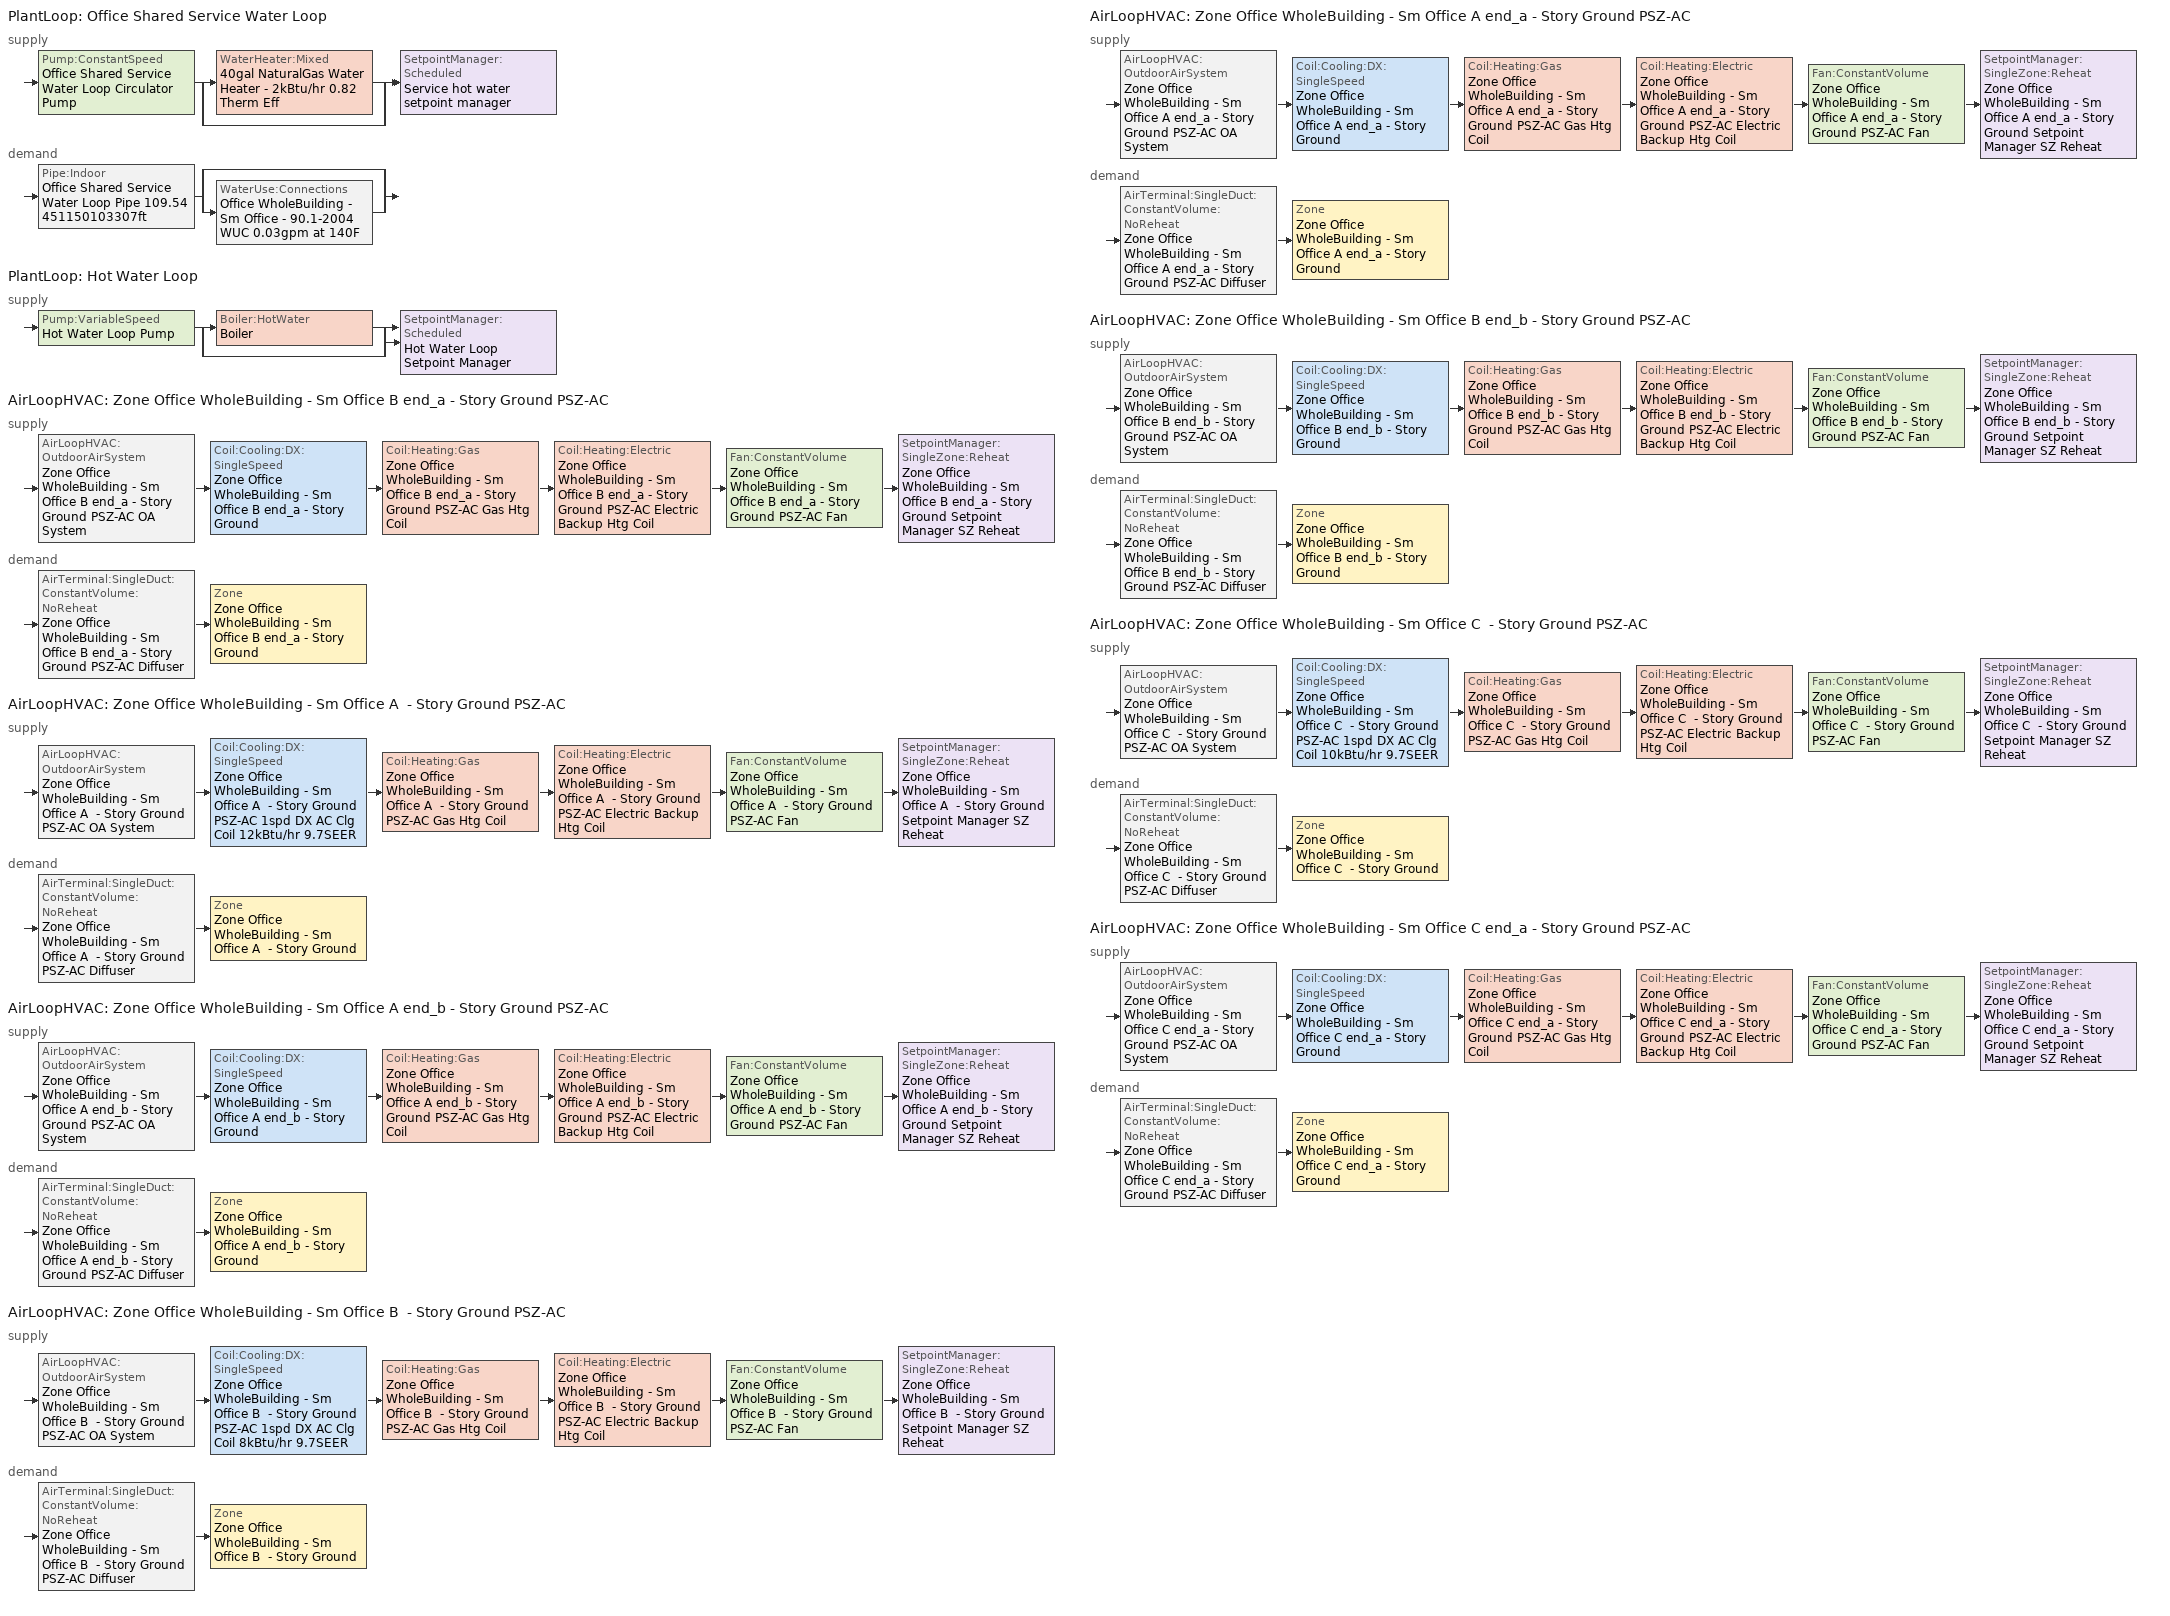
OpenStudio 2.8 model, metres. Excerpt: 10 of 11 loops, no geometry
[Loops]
PlantLoop 'Office Shared Service Water Loop'
 supply: Pump:ConstantSpeed 'Office Shared Service Water Loop Circulator Pump' > split
  | WaterHeater:Mixed '40gal NaturalGas Water Heater - 2kBtu/hr 0.82 Therm Eff'
  | bypass
  join > SetpointManager:Scheduled 'Service hot water setpoint manager'
 demand: Pipe:Indoor 'Office Shared Service Water Loop Pipe 109.54451150103307ft' > split
  | bypass
  | WaterUse:Connections 'Office WholeBuilding - Sm Office - 90.1-2004 WUC 0.03gpm at 140F'
PlantLoop 'Hot Water Loop'
 supply: Pump:VariableSpeed 'Hot Water Loop Pump' > split
  | Boiler:HotWater 'Boiler'
  | bypass
  join > SetpointManager:Scheduled 'Hot Water Loop Setpoint Manager'
AirLoopHVAC 'Zone Office WholeBuilding - Sm Office B end_a - Story Ground PSZ-AC'
 supply: AirLoopHVAC:OutdoorAirSystem 'Zone Office WholeBuilding - Sm Office B end_a - Story Ground PSZ-AC OA System' > Coil:Cooling:DX:SingleSpeed 'Zone Office WholeBuilding - Sm Office B end_a - Story Ground PSZ-AC 1spd DX AC Clg Coil 7kBtu/hr 9.7SEER' > Coil:Heating:Gas 'Zone Office WholeBuilding - Sm Office B end_a - Story Ground PSZ-AC Gas Htg Coil' > Coil:Heating:Electric 'Zone Office WholeBuilding - Sm Office B end_a - Story Ground PSZ-AC Electric Backup Htg Coil' > Fan:ConstantVolume 'Zone Office WholeBuilding - Sm Office B end_a - Story Ground PSZ-AC Fan' > SetpointManager:SingleZone:Reheat 'Zone Office WholeBuilding - Sm Office B end_a - Story Ground Setpoint Manager SZ Reheat'
 demand: AirTerminal:SingleDuct:ConstantVolume:NoReheat 'Zone Office WholeBuilding - Sm Office B end_a - Story Ground PSZ-AC Diffuser' > Zone 'Zone Office WholeBuilding - Sm Office B end_a - Story Ground'
AirLoopHVAC 'Zone Office WholeBuilding - Sm Office A  - Story Ground PSZ-AC'
 supply: AirLoopHVAC:OutdoorAirSystem 'Zone Office WholeBuilding - Sm Office A  - Story Ground PSZ-AC OA System' > Coil:Cooling:DX:SingleSpeed 'Zone Office WholeBuilding - Sm Office A  - Story Ground PSZ-AC 1spd DX AC Clg Coil 12kBtu/hr 9.7SEER' > Coil:Heating:Gas 'Zone Office WholeBuilding - Sm Office A  - Story Ground PSZ-AC Gas Htg Coil' > Coil:Heating:Electric 'Zone Office WholeBuilding - Sm Office A  - Story Ground PSZ-AC Electric Backup Htg Coil' > Fan:ConstantVolume 'Zone Office WholeBuilding - Sm Office A  - Story Ground PSZ-AC Fan' > SetpointManager:SingleZone:Reheat 'Zone Office WholeBuilding - Sm Office A  - Story Ground Setpoint Manager SZ Reheat'
 demand: AirTerminal:SingleDuct:ConstantVolume:NoReheat 'Zone Office WholeBuilding - Sm Office A  - Story Ground PSZ-AC Diffuser' > Zone 'Zone Office WholeBuilding - Sm Office A  - Story Ground'
AirLoopHVAC 'Zone Office WholeBuilding - Sm Office A end_b - Story Ground PSZ-AC'
 supply: AirLoopHVAC:OutdoorAirSystem 'Zone Office WholeBuilding - Sm Office A end_b - Story Ground PSZ-AC OA System' > Coil:Cooling:DX:SingleSpeed 'Zone Office WholeBuilding - Sm Office A end_b - Story Ground PSZ-AC 1spd DX AC Clg Coil 7kBtu/hr 9.7SEER' > Coil:Heating:Gas 'Zone Office WholeBuilding - Sm Office A end_b - Story Ground PSZ-AC Gas Htg Coil' > Coil:Heating:Electric 'Zone Office WholeBuilding - Sm Office A end_b - Story Ground PSZ-AC Electric Backup Htg Coil' > Fan:ConstantVolume 'Zone Office WholeBuilding - Sm Office A end_b - Story Ground PSZ-AC Fan' > SetpointManager:SingleZone:Reheat 'Zone Office WholeBuilding - Sm Office A end_b - Story Ground Setpoint Manager SZ Reheat'
 demand: AirTerminal:SingleDuct:ConstantVolume:NoReheat 'Zone Office WholeBuilding - Sm Office A end_b - Story Ground PSZ-AC Diffuser' > Zone 'Zone Office WholeBuilding - Sm Office A end_b - Story Ground'
AirLoopHVAC 'Zone Office WholeBuilding - Sm Office B  - Story Ground PSZ-AC'
 supply: AirLoopHVAC:OutdoorAirSystem 'Zone Office WholeBuilding - Sm Office B  - Story Ground PSZ-AC OA System' > Coil:Cooling:DX:SingleSpeed 'Zone Office WholeBuilding - Sm Office B  - Story Ground PSZ-AC 1spd DX AC Clg Coil 8kBtu/hr 9.7SEER' > Coil:Heating:Gas 'Zone Office WholeBuilding - Sm Office B  - Story Ground PSZ-AC Gas Htg Coil' > Coil:Heating:Electric 'Zone Office WholeBuilding - Sm Office B  - Story Ground PSZ-AC Electric Backup Htg Coil' > Fan:ConstantVolume 'Zone Office WholeBuilding - Sm Office B  - Story Ground PSZ-AC Fan' > SetpointManager:SingleZone:Reheat 'Zone Office WholeBuilding - Sm Office B  - Story Ground Setpoint Manager SZ Reheat'
 demand: AirTerminal:SingleDuct:ConstantVolume:NoReheat 'Zone Office WholeBuilding - Sm Office B  - Story Ground PSZ-AC Diffuser' > Zone 'Zone Office WholeBuilding - Sm Office B  - Story Ground'
AirLoopHVAC 'Zone Office WholeBuilding - Sm Office A end_a - Story Ground PSZ-AC'
 supply: AirLoopHVAC:OutdoorAirSystem 'Zone Office WholeBuilding - Sm Office A end_a - Story Ground PSZ-AC OA System' > Coil:Cooling:DX:SingleSpeed 'Zone Office WholeBuilding - Sm Office A end_a - Story Ground PSZ-AC 1spd DX AC Clg Coil 8kBtu/hr 9.7SEER' > Coil:Heating:Gas 'Zone Office WholeBuilding - Sm Office A end_a - Story Ground PSZ-AC Gas Htg Coil' > Coil:Heating:Electric 'Zone Office WholeBuilding - Sm Office A end_a - Story Ground PSZ-AC Electric Backup Htg Coil' > Fan:ConstantVolume 'Zone Office WholeBuilding - Sm Office A end_a - Story Ground PSZ-AC Fan' > SetpointManager:SingleZone:Reheat 'Zone Office WholeBuilding - Sm Office A end_a - Story Ground Setpoint Manager SZ Reheat'
 demand: AirTerminal:SingleDuct:ConstantVolume:NoReheat 'Zone Office WholeBuilding - Sm Office A end_a - Story Ground PSZ-AC Diffuser' > Zone 'Zone Office WholeBuilding - Sm Office A end_a - Story Ground'
AirLoopHVAC 'Zone Office WholeBuilding - Sm Office B end_b - Story Ground PSZ-AC'
 supply: AirLoopHVAC:OutdoorAirSystem 'Zone Office WholeBuilding - Sm Office B end_b - Story Ground PSZ-AC OA System' > Coil:Cooling:DX:SingleSpeed 'Zone Office WholeBuilding - Sm Office B end_b - Story Ground PSZ-AC 1spd DX AC Clg Coil 6kBtu/hr 9.7SEER' > Coil:Heating:Gas 'Zone Office WholeBuilding - Sm Office B end_b - Story Ground PSZ-AC Gas Htg Coil' > Coil:Heating:Electric 'Zone Office WholeBuilding - Sm Office B end_b - Story Ground PSZ-AC Electric Backup Htg Coil' > Fan:ConstantVolume 'Zone Office WholeBuilding - Sm Office B end_b - Story Ground PSZ-AC Fan' > SetpointManager:SingleZone:Reheat 'Zone Office WholeBuilding - Sm Office B end_b - Story Ground Setpoint Manager SZ Reheat'
 demand: AirTerminal:SingleDuct:ConstantVolume:NoReheat 'Zone Office WholeBuilding - Sm Office B end_b - Story Ground PSZ-AC Diffuser' > Zone 'Zone Office WholeBuilding - Sm Office B end_b - Story Ground'
AirLoopHVAC 'Zone Office WholeBuilding - Sm Office C  - Story Ground PSZ-AC'
 supply: AirLoopHVAC:OutdoorAirSystem 'Zone Office WholeBuilding - Sm Office C  - Story Ground PSZ-AC OA System' > Coil:Cooling:DX:SingleSpeed 'Zone Office WholeBuilding - Sm Office C  - Story Ground PSZ-AC 1spd DX AC Clg Coil 10kBtu/hr 9.7SEER' > Coil:Heating:Gas 'Zone Office WholeBuilding - Sm Office C  - Story Ground PSZ-AC Gas Htg Coil' > Coil:Heating:Electric 'Zone Office WholeBuilding - Sm Office C  - Story Ground PSZ-AC Electric Backup Htg Coil' > Fan:ConstantVolume 'Zone Office WholeBuilding - Sm Office C  - Story Ground PSZ-AC Fan' > SetpointManager:SingleZone:Reheat 'Zone Office WholeBuilding - Sm Office C  - Story Ground Setpoint Manager SZ Reheat'
 demand: AirTerminal:SingleDuct:ConstantVolume:NoReheat 'Zone Office WholeBuilding - Sm Office C  - Story Ground PSZ-AC Diffuser' > Zone 'Zone Office WholeBuilding - Sm Office C  - Story Ground'
AirLoopHVAC 'Zone Office WholeBuilding - Sm Office C end_a - Story Ground PSZ-AC'
 supply: AirLoopHVAC:OutdoorAirSystem 'Zone Office WholeBuilding - Sm Office C end_a - Story Ground PSZ-AC OA System' > Coil:Cooling:DX:SingleSpeed 'Zone Office WholeBuilding - Sm Office C end_a - Story Ground PSZ-AC 1spd DX AC Clg Coil 7kBtu/hr 9.7SEER' > Coil:Heating:Gas 'Zone Office WholeBuilding - Sm Office C end_a - Story Ground PSZ-AC Gas Htg Coil' > Coil:Heating:Electric 'Zone Office WholeBuilding - Sm Office C end_a - Story Ground PSZ-AC Electric Backup Htg Coil' > Fan:ConstantVolume 'Zone Office WholeBuilding - Sm Office C end_a - Story Ground PSZ-AC Fan' > SetpointManager:SingleZone:Reheat 'Zone Office WholeBuilding - Sm Office C end_a - Story Ground Setpoint Manager SZ Reheat'
 demand: AirTerminal:SingleDuct:ConstantVolume:NoReheat 'Zone Office WholeBuilding - Sm Office C end_a - Story Ground PSZ-AC Diffuser' > Zone 'Zone Office WholeBuilding - Sm Office C end_a - Story Ground'
[Construction]
Copper pipe 0.75in type L with 0.5in fiberglass batt: Fiberglass batt 0.5in, Copper pipe 0.75in type L
[Material] Roughness=Smooth; Thermal Absorptance=0.9; Solar Absorptance=0.7; Visible Absorptance=0.7
Name | Thickness {m} | Conductivity {W/m-K} | Density {kg/m3} | Specific Heat {J/kg-K}
Copper pipe 0.75in type L | 0.001143 | 386 | 8906.27 | 385.1856
Fiberglass batt 0.5in | 0.0127 | 0.0663448 | 11.2129 | 837.36
[Sizing:Zone] Zone Cooling Design Supply Air Temperature Input Method=SupplyAirTemperature; Zone Cooling Design Supply Air Temperature {C}=12.7778; Zone Cooling Design Supply Air Temperature Difference {deltaC}=11.11; Zone Heating Design Supply Air Temperature Input Method=SupplyAirTemperature; Zone Heating Design Supply Air Temperature {C}=50; Zone Heating Design Supply Air Temperature Difference {deltaC}=11.11; Zone Cooling Design Supply Air Humidity Ratio {kg-H2O/kg-air}=0.0085; Zone Heating Design Supply Air Humidity Ratio {kg-H2O/kg-air}=0.008; Cooling Design Air Flow Method=DesignDay; Heating Design Air Flow Method=DesignDay; Account for Dedicated Outdoor Air System=No; Dedicated Outdoor Air System Control Strategy=NeutralSupplyAir; Dedicated Outdoor Air Low Setpoint Temperature for Design {C}=autosize; Dedicated Outdoor Air High Setpoint Temperature for Design {C}=autosize
Zone Office WholeBuilding - Sm Office A end_a - Story Ground; Zone Office WholeBuilding - Sm Office B end_a - Story Ground; Zone Office WholeBuilding - Sm Office C end_a - Story Ground; Zone Office WholeBuilding - Sm Office A  - Story Ground; Zone Office WholeBuilding - Sm Office B  - Story Ground; Zone Office WholeBuilding - Sm Office C  - Story Ground; Zone Office WholeBuilding - Sm Office A end_b - Story Ground; Zone Office WholeBuilding - Sm Office B end_b - Story Ground
[Zone equipment]
Zone Office WholeBuilding - Sm Office A end_a - Story Ground: Zone Office WholeBuilding - Sm Office A end_a - Story Ground PSZ-AC Diffuser
Zone Office WholeBuilding - Sm Office B end_a - Story Ground: Zone Office WholeBuilding - Sm Office B end_a - Story Ground PSZ-AC Diffuser
Zone Office WholeBuilding - Sm Office C end_a - Story Ground: Zone Office WholeBuilding - Sm Office C end_a - Story Ground PSZ-AC Diffuser
Zone Office WholeBuilding - Sm Office A  - Story Ground: Zone Office WholeBuilding - Sm Office A  - Story Ground PSZ-AC Diffuser
Zone Office WholeBuilding - Sm Office B  - Story Ground: Zone Office WholeBuilding - Sm Office B  - Story Ground PSZ-AC Diffuser
Zone Office WholeBuilding - Sm Office C  - Story Ground: Zone Office WholeBuilding - Sm Office C  - Story Ground PSZ-AC Diffuser
Zone Office WholeBuilding - Sm Office A end_b - Story Ground: Zone Office WholeBuilding - Sm Office A end_b - Story Ground PSZ-AC Diffuser
Zone Office WholeBuilding - Sm Office B end_b - Story Ground: Zone Office WholeBuilding - Sm Office B end_b - Story Ground PSZ-AC Diffuser
[WaterUse:Connections]
Office WholeBuilding - Sm Office - 90.1-2004 WUC 0.03gpm at 140F: Water Use Equipment Name 1=Office WholeBuilding - Sm Office - 90.1-2004 Service Water Use 0.03gpm at 140F
[WaterUse:Equipment:Definition]
Office WholeBuilding - Sm Office - 90.1-2004 Service Water Use Def 0.03gpm: Peak Flow Rate {m3/s}=1.72002e-06; Target Temperature Schedule=Mixed Water At Faucet Temp - 140F; Sensible Fraction Schedule=Fraction Sensible - 0.2; Latent Fraction Schedule=Fraction Latent - 0.05
[WaterUse:Equipment]
Office WholeBuilding - Sm Office - 90.1-2004 Service Water Use 0.03gpm at 140F: Water Use Equipment Definition=Office WholeBuilding - Sm Office - 90.1-2004 Service Water Use Def 0.03gpm; Flow Rate Fraction Schedule=OfficeSmall BLDG_SWH_SCH
[PlantLoop] Glycol Concentration=0; Minimum Loop Temperature {C}=10; Plant Loop Volume {m3}=Autocalculate; Load Distribution Scheme=Optimal
Name | Maximum Loop Temperature {C} | Fluid Type
Office Shared Service Water Loop | 60
Hot Water Loop |  | Water
[Sizing:Plant] Loop Type=Heating; Sizing Option=NonCoincident; Zone Timesteps in Averaging Window=1; Coincident Sizing Factor Mode=None
Name | Design Loop Exit Temperature {C} | Loop Design Temperature Difference {deltaC}
Office Shared Service Water Loop | 60 | 5
Hot Water Loop | 82.2222 | 11.1111
[SetpointManager:Scheduled] Control Variable=Temperature
Name | Schedule | Setpoint Node or NodeList
Service hot water setpoint manager | Service Water Loop Temp - 140F | Office Shared Service Water Loop Supply Outlet Node
Hot Water Loop Setpoint Manager | Hot Water Loop Temp - 180F | Hot Water Loop Supply Outlet Node
[Pump:ConstantSpeed]
Office Shared Service Water Loop Circulator Pump: Rated Flow Rate {m3/s}=autosize; Rated Pump Head {Pa}=29890.7; Rated Power Consumption {W}=autosize; Motor Efficiency=0.825; Fraction of Motor Inefficiencies to Fluid Stream=0; Pump Control Type=Intermittent; Design Power Sizing Method=PowerPerFlowPerPressure; Design Electric Power per Unit Flow Rate {W/(m3/s)}=348701.1; Design Shaft Power per Unit Flow Rate per Unit Head {W-s/m3-Pa}=1.28205
[WaterHeater:Mixed]
40gal NaturalGas Water Heater - 2kBtu/hr 0.82 Therm Eff: Tank Volume {m3}=0.151416; Setpoint Temperature Schedule=Service Water Loop Temp - 140F; Deadband Temperature Difference {deltaC}=2; Maximum Temperature Limit {C}=60; Heater Control Type=Cycle; Heater Maximum Capacity {W}=503.366; Heater Fuel Type=NaturalGas; Heater Thermal Efficiency=0.82; Off Cycle Parasitic Fuel Consumption Rate {W}=0; Off Cycle Parasitic Fuel Type=NaturalGas; Off Cycle Parasitic Heat Fraction to Tank=0; On Cycle Parasitic Fuel Consumption Rate {W}=0; On Cycle Parasitic Fuel Type=NaturalGas; On Cycle Parasitic Heat Fraction to Tank=0; Ambient Temperature Indicator=Schedule; Ambient Temperature Schedule=Water Heater Ambient Temp Schedule - 71.6f; Off Cycle Loss Coefficient to Ambient Temperature {W/K}=0.235091; On Cycle Loss Coefficient to Ambient Temperature {W/K}=0.235091; Use Side Effectiveness=1; Source Side Effectiveness=1; Use Side Design Flow Rate {m3/s}=autosize; Source Side Design Flow Rate {m3/s}=autosize; Indirect Water Heating Recovery Time {hr}=1.5; Source Side Flow Control Mode=IndirectHeatPrimarySetpoint
[Pipe:Indoor]
Office Shared Service Water Loop Pipe 109.54451150103307ft: Construction=Copper pipe 0.75in type L with 0.5in fiberglass batt; Environment Type=Schedule; Ambient Temperature Schedule=Office Shared Service Water Loop Piping Air Temp - 70F; Ambient Air Velocity Schedule=Office Shared Service Water Loop Piping Air Velocity - 0.67mph; Pipe Inside Diameter {m}=0.019939; Pipe Length {m}=33.3892
[Pump:VariableSpeed]
Hot Water Loop Pump: Rated Pump Head {Pa}=179344; Motor Efficiency=1; Pump Control Type=Intermittent; Skin Loss Radiative Fraction=0.5; Design Power Sizing Method=PowerPerFlowPerPressure; Design Electric Power per Unit Flow Rate {W/(m3/s)}=348701.1; Design Shaft Power per Unit Flow Rate per Unit Head {W-s/m3-Pa}=1.28205; Design Minimum Flow Rate Fraction=0
[Boiler:HotWater]
Boiler: Fuel Type=NaturalGas; Nominal Thermal Efficiency=0.78; Efficiency Curve Temperature Evaluation Variable=LeavingBoiler; Design Water Outlet Temperature {C}=82.2222; Minimum Part Load Ratio=0; Maximum Part Load Ratio=1.2; Optimum Part Load Ratio=1; Water Outlet Upper Temperature Limit {C}=95; Boiler Flow Mode=LeavingSetpointModulated; Parasitic Electric Load {W}=0; Sizing Factor=1
[AirLoopHVAC] Design Supply Air Flow Rate {m3/s}=AutoSize
Name | Availability Schedule
Zone Office WholeBuilding - Sm Office B end_a - Story Ground PSZ-AC | Zone Office WholeBuilding - Sm Office B end_a - Story Ground PSZ-AC Occ Sch
Zone Office WholeBuilding - Sm Office A  - Story Ground PSZ-AC | Zone Office WholeBuilding - Sm Office A  - Story Ground PSZ-AC Occ Sch
Zone Office WholeBuilding - Sm Office A end_b - Story Ground PSZ-AC | Zone Office WholeBuilding - Sm Office A end_b - Story Ground PSZ-AC Occ Sch
Zone Office WholeBuilding - Sm Office B  - Story Ground PSZ-AC | Zone Office WholeBuilding - Sm Office B  - Story Ground PSZ-AC Occ Sch
Zone Office WholeBuilding - Sm Office A end_a - Story Ground PSZ-AC | Zone Office WholeBuilding - Sm Office A end_a - Story Ground PSZ-AC Occ Sch
Zone Office WholeBuilding - Sm Office B end_b - Story Ground PSZ-AC | Zone Office WholeBuilding - Sm Office B end_b - Story Ground PSZ-AC Occ Sch
Zone Office WholeBuilding - Sm Office C  - Story Ground PSZ-AC | Zone Office WholeBuilding - Sm Office C  - Story Ground PSZ-AC Occ Sch
Zone Office WholeBuilding - Sm Office C end_a - Story Ground PSZ-AC | Zone Office WholeBuilding - Sm Office C end_a - Story Ground PSZ-AC Occ Sch
[Sizing:System] Type of Load to Size On=Sensible; Design Outdoor Air Flow Rate {m3/s}=Autosize; Central Heating Maximum System Air Flow Ratio=1; Preheat Design Temperature {C}=7.22222; Preheat Design Humidity Ratio {kg-H2O/kg-Air}=0.008; Precool Design Temperature {C}=12.7778; Precool Design Humidity Ratio {kg-H2O/kg-Air}=0.008; Central Cooling Design Supply Air Temperature {C}=12.7778; Central Heating Design Supply Air Temperature {C}=50; Sizing Option=Coincident; 100% Outdoor Air in Cooling=No; 100% Outdoor Air in Heating=No; Central Cooling Design Supply Air Humidity Ratio {kg-H2O/kg-Air}=0.0085; Central Heating Design Supply Air Humidity Ratio {kg-H2O/kg-Air}=0.008; Cooling Design Air Flow Method=DesignDay; Cooling Design Air Flow Rate {m3/s}=0; Heating Design Air Flow Method=DesignDay; Heating Design Air Flow Rate {m3/s}=0; System Outdoor Air Method=ZoneSum; Zone Maximum Outdoor Air Fraction=1; Cooling Supply Air Flow Rate Per Floor Area {m3/s-m2}=0.00996765; Cooling Fraction of Autosized Cooling Supply Air Flow Rate=1; Cooling Supply Air Flow Rate Per Unit Cooling Capacity {m3/s-W}=3.94755e-05; Heating Supply Air Flow Rate Per Floor Area {m3/s-m2}=0.00996765; Heating Fraction of Autosized Heating Supply Air Flow Rate=1; Heating Fraction of Autosized Cooling Supply Air Flow Rate=1; Heating Supply Air Flow Rate Per Unit Heating Capacity {m3/s-W}=3.15882e-05; Cooling Design Capacity Method=CoolingDesignCapacity; Cooling Design Capacity {W}=autosize; Cooling Design Capacity Per Floor Area {W/m2}=234.7; Fraction of Autosized Cooling Design Capacity=1; Heating Design Capacity Method=HeatingDesignCapacity; Heating Design Capacity {W}=autosize; Heating Design Capacity Per Floor Area {W/m2}=157; Fraction of Autosized Heating Design Capacity=1; Central Cooling Capacity Control Method=OnOff
Zone Office WholeBuilding - Sm Office B end_a - Story Ground PSZ-AC; Zone Office WholeBuilding - Sm Office A  - Story Ground PSZ-AC; Zone Office WholeBuilding - Sm Office A end_b - Story Ground PSZ-AC; Zone Office WholeBuilding - Sm Office B  - Story Ground PSZ-AC; Zone Office WholeBuilding - Sm Office A end_a - Story Ground PSZ-AC; Zone Office WholeBuilding - Sm Office B end_b - Story Ground PSZ-AC; Zone Office WholeBuilding - Sm Office C  - Story Ground PSZ-AC; Zone Office WholeBuilding - Sm Office C end_a - Story Ground PSZ-AC
[SetpointManager:SingleZone:Reheat] Minimum Supply Air Temperature {C}=12.7778; Maximum Supply Air Temperature {C}=50
Name | Control Zone | Setpoint Node or NodeList
Zone Office WholeBuilding - Sm Office B end_a - Story Ground Setpoint Manager SZ Reheat | Zone Office WholeBuilding - Sm Office B end_a - Story Ground | Zone Office WholeBuilding - Sm Office B end_a - Story Ground PSZ-AC Supply Outlet Node
Zone Office WholeBuilding - Sm Office A  - Story Ground Setpoint Manager SZ Reheat | Zone Office WholeBuilding - Sm Office A  - Story Ground | Zone Office WholeBuilding - Sm Office A  - Story Ground PSZ-AC Supply Outlet Node
Zone Office WholeBuilding - Sm Office A end_b - Story Ground Setpoint Manager SZ Reheat | Zone Office WholeBuilding - Sm Office A end_b - Story Ground | Zone Office WholeBuilding - Sm Office A end_b - Story Ground PSZ-AC Supply Outlet Node
Zone Office WholeBuilding - Sm Office B  - Story Ground Setpoint Manager SZ Reheat | Zone Office WholeBuilding - Sm Office B  - Story Ground | Zone Office WholeBuilding - Sm Office B  - Story Ground PSZ-AC Supply Outlet Node
Zone Office WholeBuilding - Sm Office A end_a - Story Ground Setpoint Manager SZ Reheat | Zone Office WholeBuilding - Sm Office A end_a - Story Ground | Zone Office WholeBuilding - Sm Office A end_a - Story Ground PSZ-AC Supply Outlet Node
Zone Office WholeBuilding - Sm Office B end_b - Story Ground Setpoint Manager SZ Reheat | Zone Office WholeBuilding - Sm Office B end_b - Story Ground | Zone Office WholeBuilding - Sm Office B end_b - Story Ground PSZ-AC Supply Outlet Node
Zone Office WholeBuilding - Sm Office C  - Story Ground Setpoint Manager SZ Reheat | Zone Office WholeBuilding - Sm Office C  - Story Ground | Zone Office WholeBuilding - Sm Office C  - Story Ground PSZ-AC Supply Outlet Node
Zone Office WholeBuilding - Sm Office C end_a - Story Ground Setpoint Manager SZ Reheat | Zone Office WholeBuilding - Sm Office C end_a - Story Ground | Zone Office WholeBuilding - Sm Office C end_a - Story Ground PSZ-AC Supply Outlet Node
[Fan:ConstantVolume] Availability Schedule=Always On Discrete; Fan Total Efficiency=0.53625; Pressure Rise {Pa}=622.722; Maximum Flow Rate {m3/s}=AutoSize; Motor Efficiency=0.825; Motor In Airstream Fraction=1
Zone Office WholeBuilding - Sm Office B end_a - Story Ground PSZ-AC Fan; Zone Office WholeBuilding - Sm Office A  - Story Ground PSZ-AC Fan; Zone Office WholeBuilding - Sm Office A end_b - Story Ground PSZ-AC Fan; Zone Office WholeBuilding - Sm Office B  - Story Ground PSZ-AC Fan; Zone Office WholeBuilding - Sm Office A end_a - Story Ground PSZ-AC Fan; Zone Office WholeBuilding - Sm Office B end_b - Story Ground PSZ-AC Fan; Zone Office WholeBuilding - Sm Office C  - Story Ground PSZ-AC Fan; Zone Office WholeBuilding - Sm Office C end_a - Story Ground PSZ-AC Fan
[Coil:Heating:Gas] Availability Schedule=Always On Discrete; Gas Burner Efficiency=0.8; Nominal Capacity {W}=AutoSize; Parasitic Electric Load {W}=0; Parasitic Gas Load {W}=0
Zone Office WholeBuilding - Sm Office B end_a - Story Ground PSZ-AC Gas Htg Coil; Zone Office WholeBuilding - Sm Office A  - Story Ground PSZ-AC Gas Htg Coil; Zone Office WholeBuilding - Sm Office A end_b - Story Ground PSZ-AC Gas Htg Coil; Zone Office WholeBuilding - Sm Office B  - Story Ground PSZ-AC Gas Htg Coil; Zone Office WholeBuilding - Sm Office A end_a - Story Ground PSZ-AC Gas Htg Coil; Zone Office WholeBuilding - Sm Office B end_b - Story Ground PSZ-AC Gas Htg Coil; Zone Office WholeBuilding - Sm Office C  - Story Ground PSZ-AC Gas Htg Coil; Zone Office WholeBuilding - Sm Office C end_a - Story Ground PSZ-AC Gas Htg Coil
[Coil:Heating:Electric] Availability Schedule=Always On Discrete; Efficiency=1
Zone Office WholeBuilding - Sm Office B end_a - Story Ground PSZ-AC Electric Backup Htg Coil; Zone Office WholeBuilding - Sm Office A  - Story Ground PSZ-AC Electric Backup Htg Coil; Zone Office WholeBuilding - Sm Office A end_b - Story Ground PSZ-AC Electric Backup Htg Coil; Zone Office WholeBuilding - Sm Office B  - Story Ground PSZ-AC Electric Backup Htg Coil; Zone Office WholeBuilding - Sm Office A end_a - Story Ground PSZ-AC Electric Backup Htg Coil; Zone Office WholeBuilding - Sm Office B end_b - Story Ground PSZ-AC Electric Backup Htg Coil; Zone Office WholeBuilding - Sm Office C  - Story Ground PSZ-AC Electric Backup Htg Coil; Zone Office WholeBuilding - Sm Office C end_a - Story Ground PSZ-AC Electric Backup Htg Coil
[Coil:Cooling:DX:SingleSpeed] Availability Schedule=Always On Discrete; Rated Total Cooling Capacity {W}=autosize; Rated Sensible Heat Ratio=autosize; Rated COP {W/W}=3.14722; Rated Air Flow Rate {m3/s}=autosize; Rated Evaporator Fan Power Per Volume Flow Rate {W/(m3/s)}=773.3; Total Cooling Capacity Function of Temperature Curve=CoilClgDXQRatio_fTwbToadbSI; Total Cooling Capacity Function of Flow Fraction Curve=CoilClgDXSnglQRatio_fCFMRatio; Energy Input Ratio Function of Temperature Curve=CoilClgDXEIRRatio_fTwbToadbSI; Energy Input Ratio Function of Flow Fraction Curve=CoilClgDXSnglEIRRatio_fCFMRatio; Part Load Fraction Correlation Curve=CoilClgDXEIRRatio_fQFrac; Condenser Type=AirCooled; Evaporative Condenser Effectiveness=0; Evaporative Condenser Air Flow Rate {m3/s}=Autosize; Evaporative Condenser Pump Rated Power Consumption {W}=Autosize; Crankcase Heater Capacity {W}=0; Maximum Outdoor Dry-Bulb Temperature for Crankcase Heater Operation {C}=0; Basin Heater Capacity {W/K}=0; Basin Heater Setpoint Temperature {C}=10
Zone Office WholeBuilding - Sm Office B end_a - Story Ground PSZ-AC 1spd DX AC Clg Coil 7kBtu/hr 9.7SEER; Zone Office WholeBuilding - Sm Office A  - Story Ground PSZ-AC 1spd DX AC Clg Coil 12kBtu/hr 9.7SEER; Zone Office WholeBuilding - Sm Office A end_b - Story Ground PSZ-AC 1spd DX AC Clg Coil 7kBtu/hr 9.7SEER; Zone Office WholeBuilding - Sm Office B  - Story Ground PSZ-AC 1spd DX AC Clg Coil 8kBtu/hr 9.7SEER; Zone Office WholeBuilding - Sm Office A end_a - Story Ground PSZ-AC 1spd DX AC Clg Coil 8kBtu/hr 9.7SEER; Zone Office WholeBuilding - Sm Office B end_b - Story Ground PSZ-AC 1spd DX AC Clg Coil 6kBtu/hr 9.7SEER; Zone Office WholeBuilding - Sm Office C  - Story Ground PSZ-AC 1spd DX AC Clg Coil 10kBtu/hr 9.7SEER; Zone Office WholeBuilding - Sm Office C end_a - Story Ground PSZ-AC 1spd DX AC Clg Coil 7kBtu/hr 9.7SEER
[Controller:OutdoorAir] Minimum Outdoor Air Flow Rate {m3/s}=autosize; Maximum Outdoor Air Flow Rate {m3/s}=Autosize; Economizer Control Type=NoEconomizer; Economizer Control Action Type=ModulateFlow; Economizer Maximum Limit Dry-Bulb Temperature {C}=28; Economizer Maximum Limit Enthalpy {J/kg}=64000; Lockout Type=LockoutWithCompressor; Minimum Limit Type=FixedMinimum; Minimum Outdoor Air Schedule=Always On Discrete; High Humidity Control=No; Heat Recovery Bypass Control Type=BypassWhenWithinEconomizerLimits
Name | Controller Mechanical Ventilation
Zone Office WholeBuilding - Sm Office B end_a - Story Ground PSZ-AC OA System Controller | Controller Mechanical Ventilation 1
Zone Office WholeBuilding - Sm Office A  - Story Ground PSZ-AC OA System Controller | Controller Mechanical Ventilation 2
Zone Office WholeBuilding - Sm Office A end_b - Story Ground PSZ-AC OA System Controller | Controller Mechanical Ventilation 3
Zone Office WholeBuilding - Sm Office B  - Story Ground PSZ-AC OA System Controller | Controller Mechanical Ventilation 4
Zone Office WholeBuilding - Sm Office A end_a - Story Ground PSZ-AC OA System Controller | Controller Mechanical Ventilation 5
Zone Office WholeBuilding - Sm Office B end_b - Story Ground PSZ-AC OA System Controller | Controller Mechanical Ventilation 6
Zone Office WholeBuilding - Sm Office C  - Story Ground PSZ-AC OA System Controller | Controller Mechanical Ventilation 7
Zone Office WholeBuilding - Sm Office C end_a - Story Ground PSZ-AC OA System Controller | Controller Mechanical Ventilation 8
[Controller:MechanicalVentilation] Availability Schedule=Always On Discrete; System Outdoor Air Method=ZoneSum
Controller Mechanical Ventilation 1; Controller Mechanical Ventilation 2; Controller Mechanical Ventilation 3; Controller Mechanical Ventilation 4; Controller Mechanical Ventilation 5; Controller Mechanical Ventilation 6; Controller Mechanical Ventilation 7; Controller Mechanical Ventilation 8
[AirLoopHVAC:OutdoorAirSystem]
Name | Controller
Zone Office WholeBuilding - Sm Office B end_a - Story Ground PSZ-AC OA System | Zone Office WholeBuilding - Sm Office B end_a - Story Ground PSZ-AC OA System Controller
Zone Office WholeBuilding - Sm Office A  - Story Ground PSZ-AC OA System | Zone Office WholeBuilding - Sm Office A  - Story Ground PSZ-AC OA System Controller
Zone Office WholeBuilding - Sm Office A end_b - Story Ground PSZ-AC OA System | Zone Office WholeBuilding - Sm Office A end_b - Story Ground PSZ-AC OA System Controller
Zone Office WholeBuilding - Sm Office B  - Story Ground PSZ-AC OA System | Zone Office WholeBuilding - Sm Office B  - Story Ground PSZ-AC OA System Controller
Zone Office WholeBuilding - Sm Office A end_a - Story Ground PSZ-AC OA System | Zone Office WholeBuilding - Sm Office A end_a - Story Ground PSZ-AC OA System Controller
Zone Office WholeBuilding - Sm Office B end_b - Story Ground PSZ-AC OA System | Zone Office WholeBuilding - Sm Office B end_b - Story Ground PSZ-AC OA System Controller
Zone Office WholeBuilding - Sm Office C  - Story Ground PSZ-AC OA System | Zone Office WholeBuilding - Sm Office C  - Story Ground PSZ-AC OA System Controller
Zone Office WholeBuilding - Sm Office C end_a - Story Ground PSZ-AC OA System | Zone Office WholeBuilding - Sm Office C end_a - Story Ground PSZ-AC OA System Controller
[AirTerminal:SingleDuct:ConstantVolume:NoReheat] Availability Schedule=Always On Discrete; Maximum Air Flow Rate {m3/s}=AutoSize
Zone Office WholeBuilding - Sm Office B end_a - Story Ground PSZ-AC Diffuser; Zone Office WholeBuilding - Sm Office A  - Story Ground PSZ-AC Diffuser; Zone Office WholeBuilding - Sm Office A end_b - Story Ground PSZ-AC Diffuser; Zone Office WholeBuilding - Sm Office B  - Story Ground PSZ-AC Diffuser; Zone Office WholeBuilding - Sm Office A end_a - Story Ground PSZ-AC Diffuser; Zone Office WholeBuilding - Sm Office B end_b - Story Ground PSZ-AC Diffuser; Zone Office WholeBuilding - Sm Office C  - Story Ground PSZ-AC Diffuser; Zone Office WholeBuilding - Sm Office C end_a - Story Ground PSZ-AC Diffuser
[Schedule:Ruleset]
Name | Default Day Schedule | Summer Design Day Schedule | Winter Design Day Schedule
OfficeSmall BLDG_SWH_SCH | OfficeSmall BLDG_SWH_SCH Default | OfficeSmall BLDG_SWH_SCH Summer Design Day | OfficeSmall BLDG_SWH_SCH Winter Design Day
Fraction Sensible - 0.2 | Fraction Sensible - 0.2 Default
Fraction Latent - 0.05 | Fraction Latent - 0.05 Default
Mixed Water At Faucet Temp - 140F | Mixed Water At Faucet Temp - 140F Default
Service Water Loop Temp - 140F | Service Water Loop Temp - 140F Default
Water Heater Ambient Temp Schedule - 71.6f | Water Heater Ambient Temp Schedule - 71.6f Default
Office Shared Service Water Loop Piping Air Temp - 70F | Office Shared Service Water Loop Piping Air Temp - 70F Default
Office Shared Service Water Loop Piping Air Velocity - 0.67mph | Office Shared Service Water Loop Piping Air Velocity - 0.67mph Default
Hot Water Loop Temp - 180F | Hot Water Loop Temp - 180F Default
Zone Office WholeBuilding - Sm Office A  - Story Ground PSZ-AC Occ Sch | Zone Office WholeBuilding - Sm Office A  - Story Ground PSZ-AC Occ Sch Default | Zone Office WholeBuilding - Sm Office A  - Story Ground PSZ-AC Occ Sch Summer Design Day | Zone Office WholeBuilding - Sm Office A  - Story Ground PSZ-AC Occ Sch Winter Design Day
Zone Office WholeBuilding - Sm Office A end_a - Story Ground PSZ-AC Occ Sch | Zone Office WholeBuilding - Sm Office A end_a - Story Ground PSZ-AC Occ Sch Default | Zone Office WholeBuilding - Sm Office A end_a - Story Ground PSZ-AC Occ Sch Summer Design Day | Zone Office WholeBuilding - Sm Office A end_a - Story Ground PSZ-AC Occ Sch Winter Design Day
Zone Office WholeBuilding - Sm Office A end_b - Story Ground PSZ-AC Occ Sch | Zone Office WholeBuilding - Sm Office A end_b - Story Ground PSZ-AC Occ Sch Default | Zone Office WholeBuilding - Sm Office A end_b - Story Ground PSZ-AC Occ Sch Summer Design Day | Zone Office WholeBuilding - Sm Office A end_b - Story Ground PSZ-AC Occ Sch Winter Design Day
Zone Office WholeBuilding - Sm Office B  - Story Ground PSZ-AC Occ Sch | Zone Office WholeBuilding - Sm Office B  - Story Ground PSZ-AC Occ Sch Default | Zone Office WholeBuilding - Sm Office B  - Story Ground PSZ-AC Occ Sch Summer Design Day | Zone Office WholeBuilding - Sm Office B  - Story Ground PSZ-AC Occ Sch Winter Design Day
Zone Office WholeBuilding - Sm Office B end_a - Story Ground PSZ-AC Occ Sch | Zone Office WholeBuilding - Sm Office B end_a - Story Ground PSZ-AC Occ Sch Default | Zone Office WholeBuilding - Sm Office B end_a - Story Ground PSZ-AC Occ Sch Summer Design Day | Zone Office WholeBuilding - Sm Office B end_a - Story Ground PSZ-AC Occ Sch Winter Design Day
Zone Office WholeBuilding - Sm Office B end_b - Story Ground PSZ-AC Occ Sch | Zone Office WholeBuilding - Sm Office B end_b - Story Ground PSZ-AC Occ Sch Default | Zone Office WholeBuilding - Sm Office B end_b - Story Ground PSZ-AC Occ Sch Summer Design Day | Zone Office WholeBuilding - Sm Office B end_b - Story Ground PSZ-AC Occ Sch Winter Design Day
Zone Office WholeBuilding - Sm Office C  - Story Ground PSZ-AC Occ Sch | Zone Office WholeBuilding - Sm Office C  - Story Ground PSZ-AC Occ Sch Default | Zone Office WholeBuilding - Sm Office C  - Story Ground PSZ-AC Occ Sch Summer Design Day | Zone Office WholeBuilding - Sm Office C  - Story Ground PSZ-AC Occ Sch Winter Design Day
Zone Office WholeBuilding - Sm Office C end_a - Story Ground PSZ-AC Occ Sch | Zone Office WholeBuilding - Sm Office C end_a - Story Ground PSZ-AC Occ Sch Default | Zone Office WholeBuilding - Sm Office C end_a - Story Ground PSZ-AC Occ Sch Summer Design Day | Zone Office WholeBuilding - Sm Office C end_a - Story Ground PSZ-AC Occ Sch Winter Design Day
[Schedule:Day]
OfficeSmall BLDG_SWH_SCH Default; Zone Office WholeBuilding - Sm Office A  - Story Ground PSZ-AC Occ Sch Sunday; Zone Office WholeBuilding - Sm Office A end_a - Story Ground PSZ-AC Occ Sch Sunday; Zone Office WholeBuilding - Sm Office A end_b - Story Ground PSZ-AC Occ Sch Sunday; Zone Office WholeBuilding - Sm Office B  - Story Ground PSZ-AC Occ Sch Sunday; Zone Office WholeBuilding - Sm Office B end_a - Story Ground PSZ-AC Occ Sch Sunday; Zone Office WholeBuilding - Sm Office B end_b - Story Ground PSZ-AC Occ Sch Sunday; Zone Office WholeBuilding - Sm Office C  - Story Ground PSZ-AC Occ Sch Sunday; Zone Office WholeBuilding - Sm Office C end_a - Story Ground PSZ-AC Occ Sch Sunday: 24, 0, 0
OfficeSmall BLDG_SWH_SCH Winter Design Day; OfficeSmall BLDG_SWH_SCH Summer Design Day; OfficeSmall BLDG_SWH_SCH WntrDsn|SmrDsn|Wkdy Day: 7, 0, 0, 8, 0, 0.27, 9, 0, 0.55, 11, 0, 0.64, 12, 0, 0.82, 13, 0, 1, 14, 0, 0.91, 16, 0, 0.55, 17, 0, 0.73, 19, 0, 0.37, 20, 0, 0.18, 21, 0, 0.27, 22, 0, 0.09, 24, 0, 0
Fraction Sensible - 0.2 Default: 24, 0, 0.2
Fraction Latent - 0.05 Default: 24, 0, 0.05
Mixed Water At Faucet Temp - 140F Default; Service Water Loop Temp - 140F Default: 24, 0, 60
Water Heater Ambient Temp Schedule - 71.6f Default: 24, 0, 22
Office Shared Service Water Loop Piping Air Temp - 70F Default: 24, 0, 21.1111
Office Shared Service Water Loop Piping Air Velocity - 0.67mph Default: 24, 0, 0.3
Hot Water Loop Temp - 180F Default: 24, 0, 82.2222
Zone Office WholeBuilding - Sm Office A  - Story Ground PSZ-AC Occ Sch Default; Zone Office WholeBuilding - Sm Office A  - Story Ground PSZ-AC Occ Sch Friday; Zone Office WholeBuilding - Sm Office A end_a - Story Ground PSZ-AC Occ Sch Default; Zone Office WholeBuilding - Sm Office A end_a - Story Ground PSZ-AC Occ Sch Friday; Zone Office WholeBuilding - Sm Office A end_b - Story Ground PSZ-AC Occ Sch Default; Zone Office WholeBuilding - Sm Office A end_b - Story Ground PSZ-AC Occ Sch Friday; Zone Office WholeBuilding - Sm Office B  - Story Ground PSZ-AC Occ Sch Default; Zone Office WholeBuilding - Sm Office B  - Story Ground PSZ-AC Occ Sch Friday; Zone Office WholeBuilding - Sm Office B end_a - Story Ground PSZ-AC Occ Sch Default; Zone Office WholeBuilding - Sm Office B end_a - Story Ground PSZ-AC Occ Sch Friday; Zone Office WholeBuilding - Sm Office B end_b - Story Ground PSZ-AC Occ Sch Default; Zone Office WholeBuilding - Sm Office B end_b - Story Ground PSZ-AC Occ Sch Friday; Zone Office WholeBuilding - Sm Office C  - Story Ground PSZ-AC Occ Sch Default; Zone Office WholeBuilding - Sm Office C  - Story Ground PSZ-AC Occ Sch Friday; Zone Office WholeBuilding - Sm Office C end_a - Story Ground PSZ-AC Occ Sch Default; Zone Office WholeBuilding - Sm Office C end_a - Story Ground PSZ-AC Occ Sch Friday: 7, 0, 0, 18, 0, 1, 24, 0, 0
Zone Office WholeBuilding - Sm Office A  - Story Ground PSZ-AC Occ Sch Winter Design Day; Zone Office WholeBuilding - Sm Office A  - Story Ground PSZ-AC Occ Sch Summer Design Day; Zone Office WholeBuilding - Sm Office A end_a - Story Ground PSZ-AC Occ Sch Winter Design Day; Zone Office WholeBuilding - Sm Office A end_a - Story Ground PSZ-AC Occ Sch Summer Design Day; Zone Office WholeBuilding - Sm Office A end_b - Story Ground PSZ-AC Occ Sch Winter Design Day; Zone Office WholeBuilding - Sm Office A end_b - Story Ground PSZ-AC Occ Sch Summer Design Day; Zone Office WholeBuilding - Sm Office B  - Story Ground PSZ-AC Occ Sch Winter Design Day; Zone Office WholeBuilding - Sm Office B  - Story Ground PSZ-AC Occ Sch Summer Design Day; Zone Office WholeBuilding - Sm Office B end_a - Story Ground PSZ-AC Occ Sch Winter Design Day; Zone Office WholeBuilding - Sm Office B end_a - Story Ground PSZ-AC Occ Sch Summer Design Day; Zone Office WholeBuilding - Sm Office B end_b - Story Ground PSZ-AC Occ Sch Winter Design Day; Zone Office WholeBuilding - Sm Office B end_b - Story Ground PSZ-AC Occ Sch Summer Design Day; Zone Office WholeBuilding - Sm Office C  - Story Ground PSZ-AC Occ Sch Winter Design Day; Zone Office WholeBuilding - Sm Office C  - Story Ground PSZ-AC Occ Sch Summer Design Day; Zone Office WholeBuilding - Sm Office C end_a - Story Ground PSZ-AC Occ Sch Winter Design Day; Zone Office WholeBuilding - Sm Office C end_a - Story Ground PSZ-AC Occ Sch Summer Design Day: 24, 0, 1
[Schedule:Rule] Date Specification Type=DateRange; Start Month=1; Start Day=1; End Month=12; End Day=31
Name | Schedule Ruleset | Rule Order | Day Schedule | Apply Monday | Apply Tuesday | Apply Wednesday | Apply Thursday | Apply Friday | Apply Sunday | Apply Saturday
Schedule Rule 9 | OfficeSmall BLDG_SWH_SCH | 0 | OfficeSmall BLDG_SWH_SCH WntrDsn|SmrDsn|Wkdy Day | Yes | Yes | Yes | Yes | Yes
Zone Office WholeBuilding - Sm Office A  - Story Ground PSZ-AC Occ Sch Friday Rule | Zone Office WholeBuilding - Sm Office A  - Story Ground PSZ-AC Occ Sch | 1 | Zone Office WholeBuilding - Sm Office A  - Story Ground PSZ-AC Occ Sch Friday |  | Yes | Yes | Yes | Yes
Zone Office WholeBuilding - Sm Office A  - Story Ground PSZ-AC Occ Sch Sunday Rule | Zone Office WholeBuilding - Sm Office A  - Story Ground PSZ-AC Occ Sch | 0 | Zone Office WholeBuilding - Sm Office A  - Story Ground PSZ-AC Occ Sch Sunday |  |  |  |  |  | Yes | Yes
Zone Office WholeBuilding - Sm Office A end_a - Story Ground PSZ-AC Occ Sch Friday Rule | Zone Office WholeBuilding - Sm Office A end_a - Story Ground PSZ-AC Occ Sch | 1 | Zone Office WholeBuilding - Sm Office A end_a - Story Ground PSZ-AC Occ Sch Friday |  | Yes | Yes | Yes | Yes
Zone Office WholeBuilding - Sm Office A end_a - Story Ground PSZ-AC Occ Sch Sunday Rule | Zone Office WholeBuilding - Sm Office A end_a - Story Ground PSZ-AC Occ Sch | 0 | Zone Office WholeBuilding - Sm Office A end_a - Story Ground PSZ-AC Occ Sch Sunday |  |  |  |  |  | Yes | Yes
Zone Office WholeBuilding - Sm Office A end_b - Story Ground PSZ-AC Occ Sch Friday Rule | Zone Office WholeBuilding - Sm Office A end_b - Story Ground PSZ-AC Occ Sch | 1 | Zone Office WholeBuilding - Sm Office A end_b - Story Ground PSZ-AC Occ Sch Friday |  | Yes | Yes | Yes | Yes
Zone Office WholeBuilding - Sm Office A end_b - Story Ground PSZ-AC Occ Sch Sunday Rule | Zone Office WholeBuilding - Sm Office A end_b - Story Ground PSZ-AC Occ Sch | 0 | Zone Office WholeBuilding - Sm Office A end_b - Story Ground PSZ-AC Occ Sch Sunday |  |  |  |  |  | Yes | Yes
Zone Office WholeBuilding - Sm Office B  - Story Ground PSZ-AC Occ Sch Friday Rule | Zone Office WholeBuilding - Sm Office B  - Story Ground PSZ-AC Occ Sch | 1 | Zone Office WholeBuilding - Sm Office B  - Story Ground PSZ-AC Occ Sch Friday |  | Yes | Yes | Yes | Yes
Zone Office WholeBuilding - Sm Office B  - Story Ground PSZ-AC Occ Sch Sunday Rule | Zone Office WholeBuilding - Sm Office B  - Story Ground PSZ-AC Occ Sch | 0 | Zone Office WholeBuilding - Sm Office B  - Story Ground PSZ-AC Occ Sch Sunday |  |  |  |  |  | Yes | Yes
Zone Office WholeBuilding - Sm Office B end_a - Story Ground PSZ-AC Occ Sch Friday Rule | Zone Office WholeBuilding - Sm Office B end_a - Story Ground PSZ-AC Occ Sch | 1 | Zone Office WholeBuilding - Sm Office B end_a - Story Ground PSZ-AC Occ Sch Friday |  | Yes | Yes | Yes | Yes
Zone Office WholeBuilding - Sm Office B end_a - Story Ground PSZ-AC Occ Sch Sunday Rule | Zone Office WholeBuilding - Sm Office B end_a - Story Ground PSZ-AC Occ Sch | 0 | Zone Office WholeBuilding - Sm Office B end_a - Story Ground PSZ-AC Occ Sch Sunday |  |  |  |  |  | Yes | Yes
Zone Office WholeBuilding - Sm Office B end_b - Story Ground PSZ-AC Occ Sch Friday Rule | Zone Office WholeBuilding - Sm Office B end_b - Story Ground PSZ-AC Occ Sch | 1 | Zone Office WholeBuilding - Sm Office B end_b - Story Ground PSZ-AC Occ Sch Friday |  | Yes | Yes | Yes | Yes
Zone Office WholeBuilding - Sm Office B end_b - Story Ground PSZ-AC Occ Sch Sunday Rule | Zone Office WholeBuilding - Sm Office B end_b - Story Ground PSZ-AC Occ Sch | 0 | Zone Office WholeBuilding - Sm Office B end_b - Story Ground PSZ-AC Occ Sch Sunday |  |  |  |  |  | Yes | Yes
Zone Office WholeBuilding - Sm Office C  - Story Ground PSZ-AC Occ Sch Friday Rule | Zone Office WholeBuilding - Sm Office C  - Story Ground PSZ-AC Occ Sch | 1 | Zone Office WholeBuilding - Sm Office C  - Story Ground PSZ-AC Occ Sch Friday |  | Yes | Yes | Yes | Yes
Zone Office WholeBuilding - Sm Office C  - Story Ground PSZ-AC Occ Sch Sunday Rule | Zone Office WholeBuilding - Sm Office C  - Story Ground PSZ-AC Occ Sch | 0 | Zone Office WholeBuilding - Sm Office C  - Story Ground PSZ-AC Occ Sch Sunday |  |  |  |  |  | Yes | Yes
Zone Office WholeBuilding - Sm Office C end_a - Story Ground PSZ-AC Occ Sch Friday Rule | Zone Office WholeBuilding - Sm Office C end_a - Story Ground PSZ-AC Occ Sch | 1 | Zone Office WholeBuilding - Sm Office C end_a - Story Ground PSZ-AC Occ Sch Friday |  | Yes | Yes | Yes | Yes
Zone Office WholeBuilding - Sm Office C end_a - Story Ground PSZ-AC Occ Sch Sunday Rule | Zone Office WholeBuilding - Sm Office C end_a - Story Ground PSZ-AC Occ Sch | 0 | Zone Office WholeBuilding - Sm Office C end_a - Story Ground PSZ-AC Occ Sch Sunday |  |  |  |  |  | Yes | Yes
[Schedule:Constant]
Always On Discrete: Value=1
[Curve:Biquadratic] Minimum Value of x=13.89; Maximum Value of x=25; Minimum Value of y=23.89; Maximum Value of y=46.11; Minimum Curve Output=0.77
Name | Coefficient1 Constant | Coefficient2 x | Coefficient3 x**2 | Coefficient4 y | Coefficient5 y**2 | Coefficient6 x*y | Maximum Curve Output
CoilClgDXQRatio_fTwbToadbSI | 0.86779 | 0.014245 | 0.000554 | -0.007569 | 3.2e-005 | -0.000191 | 1.29
CoilClgDXEIRRatio_fTwbToadbSI | 0.116709 | 0.028458 | -0.000411 | 0.021422 | 0.000162 | -0.00068 | 1.33
[Curve:Quadratic]
Name | Coefficient1 Constant | Coefficient2 x | Coefficient3 x**2 | Minimum Value of x | Maximum Value of x
CoilClgDXSnglQRatio_fCFMRatio | 0.8 | 0.2 | 0 | 0.5 | 1.5
CoilClgDXSnglEIRRatio_fCFMRatio | 1.156 | -0.1816 | 0.0256 | 0 | 1
[Curve:Cubic]
CoilClgDXEIRRatio_fQFrac: Coefficient1 Constant=0; Coefficient2 x=5.1091; Coefficient3 x**2=-8.5515; Coefficient4 x**3=4.4744; Minimum Value of x=0.7; Maximum Value of x=1
